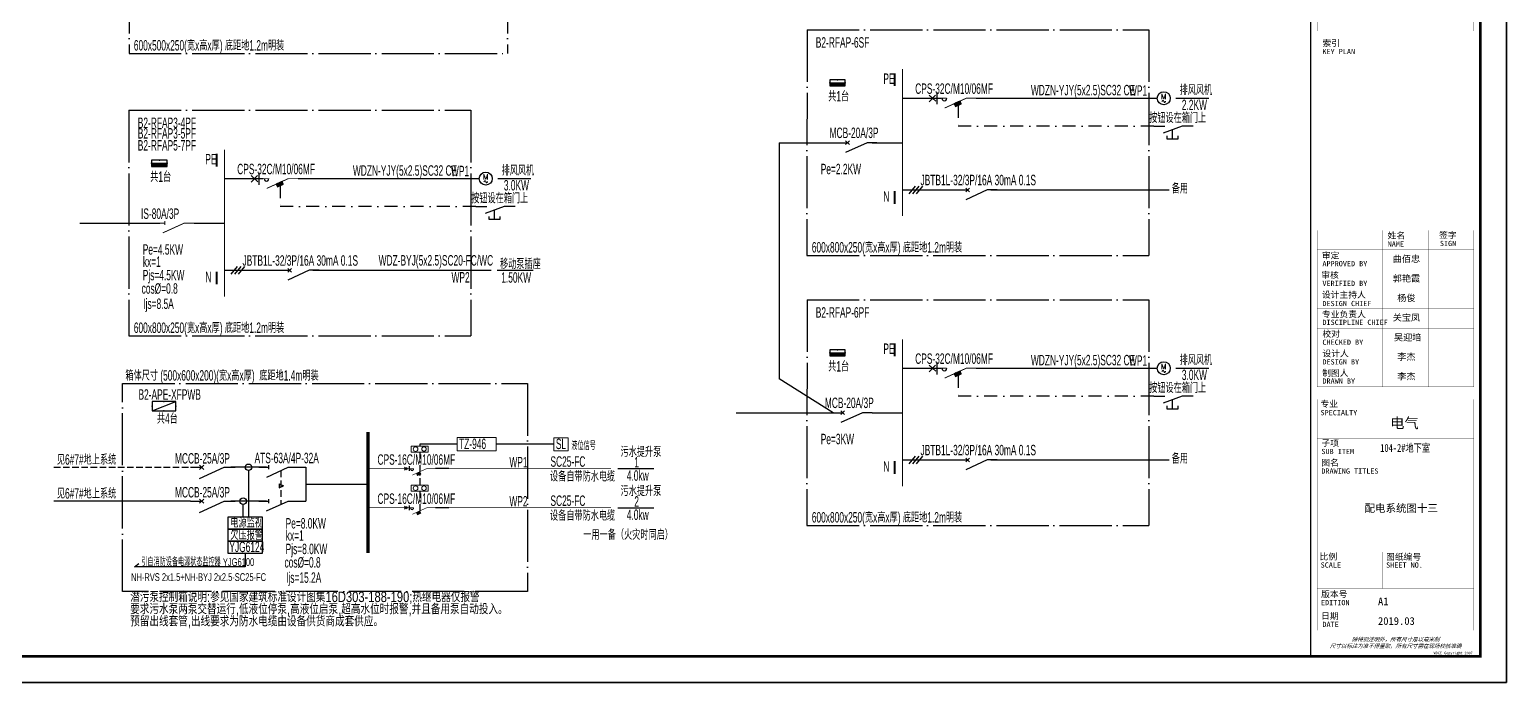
# Model space of a CAD drawing. Extents: x 776418 to 2076422, y -1170708 to 498544.
# Drawn here: x 936368 to 992943, y -942772 to -917755 of the extents above; entities that cross this region are included whole.
import ezdxf
from ezdxf.enums import TextEntityAlignment as Align

# ---------------------------------------------------------------- set-up
doc = ezdxf.new("R2010")
doc.units = 0
doc.header["$LTSCALE"] = 1000
doc.header["$MEASUREMENT"] = 0
for name, pattern in [('CONTINOUS', [0]), ('DASH', [0.35, 0.25, -0.1]), ('DASHDOT', [1, 0.5, -0.25, 0, -0.25]), ('DASHDOT2', [0.5, 0.25, -0.125, 0, -0.125]), ('DOTE', [2.42, 2, -0.2, 0.02, -0.2]), ('HIDDEN', [0.375, 0.25, -0.125])]:
    doc.linetypes.add(name, pattern=pattern)
doc.layers.get('0').update_dxf_attribs({"linetype": 'CONTINUOUS'})
for name, color, linetype in [('D-TEXT', 7, 'CONTINUOUS'), ('DIM-动力', 3, 'CONTINUOUS'), ('DQ', 255, 'CONTINOUS'), ('EL-TEXT', 3, 'CONTINUOUS'), ('ELEMENT', 3, 'CONTINUOUS'), ('EQUIP-动力', 3, 'CONTINUOUS'), ('EQUIP-箱柜', 3, 'CONTINUOUS'), ('SHEET_LINE', 6, 'CONTINUOUS'), ('SHEET_TEXT', 7, 'CONTINUOUS'), ('TEL_TEXT', 3, 'CONTINUOUS'), ('TEL_TITLE', 7, 'CONTINUOUS'), ('WIRE-动力', 2, 'CONTINUOUS'), ('WIRE-母线', 6, 'CONTINUOUS'), ('WIRE-照明', 1, 'CONTINUOUS'), ('WIRE-系统', 4, 'CONTINUOUS'), ('WIRE-通讯', 4, 'CONTINUOUS'), ('字', 7, 'CONTINUOUS')]:
    doc.layers.add(name, color=color, linetype=linetype)
doc.layers.add('层1', color=7, linetype='CONTINUOUS', lineweight=0)
doc.styles.add('_JD', font='ros.shx', dxfattribs={"width": 0.8, "bigfont": 'JD.shx'})
doc.styles.add('_TCH_LABEL', font='COMPLEX', dxfattribs={"bigfont": 'GBCBIG'})
doc.styles.add('_TEL_DIM', font='SIMPLEX', dxfattribs={"width": 0.7, "height": 3.5, "bigfont": 'HZTXT'})
doc.styles.add('DIM_FONT', font='SIMPLEX', dxfattribs={"width": 0.7, "bigfont": 'GBCBIG'})
doc.styles.get("Standard").update_dxf_attribs({"font": 'gbenor.shx', "bigfont": 'gbcbig.shx'})
doc.styles.add('华文细黑', font='STXIHEI.TTF')

# ---------------------------------------------------------------- blocks, each defined once
blk = doc.blocks.new('$element$00000577')
at = {"const_width": 0.0233}
for points in [[(0, 0), (0, -0.25)], [(-0.25, -0.2), (0, -0.75), (0, -1)]]:
    blk.add_lwpolyline(points, dxfattribs=at)
blk.add_arc((-0.008, -0.192), 0.0589, 81.8699, 278.1301)
at = {"flags": 9}
blk.add_attdef('S', (0, 0), '', height=0.00000667, dxfattribs=at)
blk = doc.blocks.new('$element$00000544')
for points in [[(-0.25, -0.333), (-0.324, -0.333), (-0.324, -0.617), (-0.25, -0.617)], [(0, -1), (0, -0.721), (-0.176, -0.235)], [(0, 0), (0, -0.283)], [(-0.324, -0.478), (-0.087, -0.478)]]:
    blk.add_lwpolyline(points)
at = {"flags": 9}
blk.add_attdef('S', (0, 0), '', height=0.00000667, dxfattribs=at)
blk = doc.blocks.new('$equip$00001811')
blk.add_circle((0, 0), 0.5)
for centre, radius, start, end in [((-0.07, -0.27), 0.0768, 17.2272, 184.2164), ((0.07, -0.23), 0.0769, 197.2591, 5.1179)]:
    blk.add_arc(centre, radius, start, end)
at = {"color": 7, "style": '_TEL_DIM'}
blk.add_attdef('$TEXT$', text='', height=0.4, dxfattribs=at).set_placement((0, 0.14), align=Align.MIDDLE_CENTER)
at = {"color": 7, "style": '_TEL_DIM', "flags": 1}
blk.add_attdef('A', text='', height=0.00002, dxfattribs=at).set_placement((0, 0), align=Align.MIDDLE_CENTER)
blk = doc.blocks.new('*X12')
at = {"color": 0}
for p, q in [((-250, 33), (-183, 100)), ((-250, 68), (-218, 100)), ((-247, 0), (-147, 100)), ((-212, 0), (-112, 100)), ((-177, 0), (-77, 100)), ((-141, 0), (-41, 100)), ((-106, 0), (-6, 100)), ((-71, 0), (29, 100)), ((-35, 0), (65, 100)), ((0, 0), (100, 100)), ((35, 0), (135, 100)), ((71, 0), (171, 100)), ((106, 0), (206, 100)), ((141, 0), (241, 100)), ((177, 0), (250, 73)), ((212, 0), (250, 38)), ((247, 0), (250, 3))]:
    blk.add_line(p, q, dxfattribs=at)
blk = doc.blocks.new('$equip$00001414')
for p, q in [((0.75, 0.6), (-0.75, 0.6)), ((-0.75, 0.6), (-0.75, 0)), ((-0.75, 0.3), (0.75, 0.3)), ((-0.75, 0), (0.75, 0)), ((0.75, 0), (0.75, 0.6))]:
    blk.add_line(p, q)
at = {"const_width": 0.3}
blk.add_lwpolyline([(-0.75, 0.15), (0.75, 0.15)], dxfattribs=at)
for p in [(-0.75, 0.3), (0, 0.6), (0, 0), (0.75, 0.3)]:
    blk.add_point(p)
at = {"xscale": 0.00300000000061118, "yscale": 0.00300000000061118, "zscale": 0.00300000000061118}
blk.add_blockref('*X12', (0, 0), dxfattribs=at)
at = {"style": '_TCH_LABEL', "flags": 9}
blk.add_attdef('A', (0, 0), '', height=0.00002, dxfattribs=at)
blk = doc.blocks.new('$element$00000578')
at = {"const_width": 0.0233}
for points in [[(0, 0), (0, -0.25)], [(0, -1), (0, -0.75), (-0.25, -0.2)], [(-0.05, -0.25), (0.05, -0.25)]]:
    blk.add_lwpolyline(points, dxfattribs=at)
at = {"flags": 9}
blk.add_attdef('S', (0, 0), '', height=0.00000667, dxfattribs=at)
blk = doc.blocks.new('$element$00000576')
for points in [[(0, 0), (0, -0.25)], [(0, -1), (0, -0.75), (-0.25, -0.2)], [(-0.047, -0.297), (0.047, -0.203)], [(-0.047, -0.203), (0.047, -0.297)]]:
    blk.add_lwpolyline(points)
at = {"flags": 9}
blk.add_attdef('S', (0, 0), '', height=0.00000667, dxfattribs=at)
blk = doc.blocks.new('A$C00115E70')
at = {"layer": 'WIRE-通讯', "ltscale": 0.001}
blk.add_lwpolyline([(-84100, 59400), (0, 59400), (0, 0), (-84100, 0)], close=True, dxfattribs=at)
blk = doc.blocks.new('WDCE Copyright200X')
at = {"const_width": 0.016}
blk.add_lwpolyline([(-10.6, 1.26, 1), (-11.4, 1.26, 1)], format="xyb", close=True, dxfattribs=at)
at = {"style": '华文细黑'}
for s, p in [('WDCE ', (-11.46, 0.5)), ('     Copyright ', (-3.51, 0.5))]:
    blk.add_text(s, height=1, dxfattribs=at).set_placement(p, align=Align.BOTTOM_RIGHT)
blk.add_text('c', height=0.6, dxfattribs=at).set_placement((-11.04, 1.35), align=Align.MIDDLE_CENTER)
blk.add_attdef('200X', text='', height=1, dxfattribs=at).set_placement((-0.45, 0.5), align=Align.BOTTOM_RIGHT)
blk = doc.blocks.new('A$C51FB5BAD')
at = {"layer": 'SHEET_LINE', "const_width": 50}
blk.add_lwpolyline([(-6500, -57400), (0, -57400), (0, -6150), (-6500, -6150)], close=True, dxfattribs=at)
at = {"layer": 'SHEET_LINE', "const_width": 5}
for points in [[(-6250, -15740), (-6250, -33443)], [(-6250, -33443), (-250, -33443), (-250, -15740)], [(-6250, -33443), (-250, -33443)], [(-6250, -34426), (-250, -34426)], [(-6250, -47074), (-250, -47074), (-250, -41074), (-6250, -41074), (-6250, -47074)], [(-3750, -41074), (-3750, -47074)], [(-2000, -41074), (-2000, -47074)], [(-6250, -41824), (-250, -41824)], [(-6250, -42574), (-250, -42574)], [(-6250, -43324), (-250, -43324)], [(-6250, -44074), (-250, -44074)], [(-6250, -44824), (-250, -44824)], [(-6250, -45574), (-250, -45574)], [(-6250, -46324), (-250, -46324)], [(-6250, -47550), (-250, -47550), (-250, -56400), (-6250, -56400), (-6250, -47550)], [(-6250, -49050), (-250, -49050)], [(-6250, -49800), (-250, -49800)], [(-6250, -53400), (-250, -53400)], [(-3750, -53400), (-3750, -54800)], [(-6250, -54800), (-250, -54800)], [(-6250, -55600), (-250, -55600)]]:
    blk.add_lwpolyline(points, dxfattribs=at)
at = {"layer": 'SHEET_TEXT', "xscale": 100, "yscale": 100, "zscale": 100}
blk.add_blockref('WDCE Copyright200X', (-250, -57400), dxfattribs=at).add_auto_attribs({'200X': '2007'})
at = {"layer": 'SHEET_TEXT', "style": '华文细黑'}
for s, height, p in [('索引', 240, (-6050, -33786)), ('KEY PLAN', 200, (-6050, -34126)), ('姓名', 240, (-3550, -41153)), ('签字', 240, (-1581, -41143)), ('NAME', 200, (-3550, -41504)), ('SIGN', 200, (-1550, -41480)), ('审定', 240, (-6073, -41919)), ('APPROVED BY', 200, (-6050, -42256)), ('审核', 240, (-6095, -42671)), ('设计主持人', 240, (-6068, -43424)), ('VERIFIED BY', 200, (-6050, -43009)), ('DESIGN CHIEF', 200, (-6050, -43781)), ('专业负责人', 240, (-6067, -44174)), ('DISCIPLINE CHIEF', 200, (-6050, -44502)), ('校对', 240, (-6050, -44924)), ('CHECKED BY', 200, (-6050, -45263)), ('设计人', 240, (-6050, -45674)), ('制图人', 240, (-6061, -46424)), ('DESIGN BY', 200, (-6050, -46017)), ('DRAWN BY', 200, (-6050, -46750)), ('SPECIALTY', 200, (-6123, -47962)), ('专业', 240, (-6123, -47607)), ('子项', 240, (-6088, -49108)), ('SUB ITEM', 200, (-6088, -49450)), ('DRAWING TITLES', 200, (-6091, -50200)), ('图名', 240, (-6091, -49859)), ('比例', 240, (-6156, -53458)), ('图纸编号', 240, (-3610, -53468)), ('SCALE', 200, (-6119, -53800)), ('SHEET NO.', 200, (-3610, -53800)), ('版本号', 240, (-6100, -54897)), ('EDITION', 200, (-6106, -55239)), ('日期', 240, (-6100, -55732)), ('DATE', 200, (-6050, -56074))]:
    blk.add_text(s, height=height, dxfattribs=at).set_placement(p, align=Align.TOP_LEFT)
at = {"layer": 'SHEET_TEXT', "style": '华文细黑', "oblique": 20}
for s, p in [('尺寸以标注为准不得量取，所有尺寸需在现场校核准确', (-3250, -57000)), ('除特别注明外，所有尺寸是以毫米制', (-3250, -56750))]:
    blk.add_text(s, height=150, dxfattribs=at).set_placement(p, align=Align.MIDDLE_CENTER)
at = {"layer": '字', "style": '华文细黑'}
for s, p in [('A1', (-3921, -55441)), ('2019.03', (-3921, -56193))]:
    blk.add_text(s, height=296.2, dxfattribs=at).set_placement(p)
at = {"layer": '字', "insert": (-2908, -48482), "char_height": 400, "width": 78154.16, "attachment_point": 5, "style": '华文细黑'}
blk.add_mtext('电气', dxfattribs=at)
blk = doc.blocks.new('$element$00000596')
at = {"const_width": 0.0233}
for points in [[(0, 0), (0, -0.25)], [(-0.25, -0.2), (0, -0.75), (0, -1)]]:
    blk.add_lwpolyline(points, dxfattribs=at)
blk.add_arc((-0.008, -0.192), 0.0589, 81.8699, 278.1301)
at = {"flags": 9}
blk.add_attdef('S', (0, 0), '', height=0.00000667, dxfattribs=at)
blk = doc.blocks.new('KBO')
at = {"lineweight": 30}
for p, q in [((-1003, -47), (-1097, 47)), ((-1097, -47), (-1003, 47))]:
    blk.add_line(p, q, dxfattribs=at)
at = {"color": 2, "lineweight": 25}
blk.add_line((-921, 91), (-921, -91), dxfattribs=at)
at = {"color": 2}
for p, q in [((-644, -187), (-514, -129)), ((-641, -193), (-511, -135)), ((-638, -199), (-509, -141)), ((-636, -205), (-506, -147)), ((-633, -211), (-503, -153)), ((-630, -217), (-501, -159)), ((-628, -222), (-498, -165)), ((-625, -228), (-495, -171)), ((-623, -234), (-493, -177)), ((-620, -240), (-490, -182)), ((-617, -246), (-487, -188)), ((-615, -252), (-485, -194)), ((-612, -258), (-482, -200)), ((-609, -264), (-480, -206))]:
    blk.add_line(p, q, dxfattribs=at)
blk.add_lwpolyline([(-645, -183), (-515, -125), (-478, -210), (-608, -268)], close=True)
at = {"layer": 'ELEMENT', "xscale": 999.9899999999907, "yscale": 999.9899999999907, "zscale": 999.9899999999907, "rotation": 90}
blk.add_blockref('$element$00000596', (-1000, 0), dxfattribs=at)
blk = doc.blocks.new('M_M8')
for p, q in [((-0.25, -0.2), (0, -0.75)), ((0.05, -0.25), (-0.05, -0.25))]:
    blk.add_line(p, q)
for points in [[(0, 0), (0, -0.25)], [(0, -0.75), (0, -1)]]:
    blk.add_lwpolyline(points)
at = {"style": 'DIM_FONT', "width": 0.8, "flags": 9}
blk.add_attdef('S', (0.25, -0.5), '', height=0.2, dxfattribs=at)
blk = doc.blocks.new('M_M7')
for p, q in [((-0.25, -0.2), (0, -0.75)), ((-0.047, -0.297), (0.047, -0.203)), ((-0.047, -0.203), (0.047, -0.297))]:
    blk.add_line(p, q)
for points in [[(0, 0), (0, -0.25)], [(0, -0.75), (0, -1)]]:
    blk.add_lwpolyline(points)
at = {"width": 0.8, "flags": 9}
blk.add_attdef('S', (0.25, -0.5), '', height=0.2, dxfattribs=at)
blk = doc.blocks.new('$equip$00001416')
for p, q in [((0.75, 0.6), (-0.75, 0.6)), ((-0.75, 0), (0.75, 0.6)), ((-0.75, 0.6), (-0.75, 0)), ((-0.75, 0), (0.75, 0)), ((0.75, 0), (0.75, 0.6))]:
    blk.add_line(p, q)
for p in [(-0.75, 0.3), (0, 0.6), (0, 0), (0.75, 0.3)]:
    blk.add_point(p)
at = {"style": '_TCH_LABEL', "flags": 9}
blk.add_attdef('A', (0, 0), '', height=0.00002, dxfattribs=at)

msp = doc.modelspace()

# ---------------------------------------------------------------- hatches: boundary and pattern name
h = msp.add_hatch()
h.set_pattern_fill('ANSI31', color=256, scale=10, style=0)
h.set_pattern_definition([(45, (771041.4784, -951178.1219), (-0.707106781, 0.707106781), [])])
h.paths.add_polyline_path([(972059, -920598), (972012, -920495), (971785, -920598), (971832, -920702)])
h = msp.add_hatch()
h.set_pattern_fill('ANSI31', color=256, scale=10, style=0)
h.set_pattern_definition([(45, (745070.1218, -954259.5495), (-0.707106781, 0.707106781), [])])
h.paths.add_polyline_path([(946088, -923680), (946041, -923577), (945814, -923680), (945861, -923783)])
h = msp.add_hatch()
h.set_pattern_fill('ANSI31', color=256, scale=10, style=0)
h.set_pattern_definition([(45, (771041.4784, -961523.5241), (-0.707106781, 0.707106781), [])])
h.paths.add_polyline_path([(972059, -930944), (972012, -930841), (971785, -930944), (971832, -931047)])

# ---------------------------------------------------------------- linework, layer by layer
at = {"linetype": 'DOTE'}
for p, q in [((940180, -908644), (940179, -918676)), ((954672, -908644), (954671, -918676)), ((966150, -917765), (966149, -926414)), ((966150, -917765), (979242, -917765)), ((979242, -917765), (979240, -926414)), ((940179, -918676), (954671, -918676)), ((940178, -920846), (940177, -929496)), ((940178, -920846), (953270, -920846)), ((953270, -920846), (953269, -929496)), ((966148, -926414, 0), (979240, -926414, 0)), ((966150, -928110), (966149, -936760)), ((966150, -928110), (979242, -928110)), ((979242, -928110), (979240, -936760)), ((940177, -929496, 0), (953269, -929496, 0)), ((939931, -931316), (955442, -931316)), ((939931, -939291), (939931, -931316)), ((955442, -931316), (955442, -939291)), ((966148, -936760, 0), (979240, -936760, 0)), ((955442, -939291), (939931, -939291))]:
    msp.add_line(p, q, dxfattribs=at)
for p, q in [((971067, -920268), (970825, -920526)), ((970826, -920272), (971091, -920505)), ((945096, -923350), (944854, -923607)), ((944854, -923353), (945119, -923587)), ((971067, -930614), (970825, -930871)), ((970826, -930617), (971091, -930851))]:
    msp.add_line(p, q)
at = {"linetype": 'DASHDOT'}
for p, q in [((971945, -920639, 0), (971945, -921458, 0)), ((979436, -921458, 0), (971945, -921458, 0)), ((945974, -923721, 0), (945974, -924539, 0)), ((953465, -924539, 0), (945974, -924539, 0)), ((971945, -930985, 0), (971945, -931803, 0)), ((979436, -931803, 0), (971945, -931803, 0))]:
    msp.add_line(p, q, dxfattribs=at)
at = {"color": 1, "lineweight": 25}
for p, q in [((952428, -934578), (951924, -934578)), ((952428, -936078), (951924, -936078))]:
    msp.add_line(p, q, dxfattribs=at)
at = {"linetype": 'Continuous', "const_width": 72.9}
for points in [[(969506, -919428), (969506, -919925)], [(943535, -922510), (943535, -923007)], [(969506, -923946), (969506, -924442)], [(943535, -927027), (943535, -927524)], [(969506, -929774), (969506, -930271)], [(969506, -934291), (969506, -934788)]]:
    msp.add_lwpolyline(points, dxfattribs=at)
for points in [[(971832, -920702), (972059, -920598), (972012, -920495), (971785, -920598)], [(945861, -923783), (946088, -923680), (946041, -923577), (945814, -923680)], [(971832, -931047), (972059, -930944), (972012, -930841), (971785, -930944)]]:
    msp.add_lwpolyline(points, close=True)
at = {"lineweight": 0}
msp.add_lwpolyline([(956455, -933393), (957007, -933393), (957007, -933900), (956455, -933900)], close=True, dxfattribs=at)
at = {"layer": 'D-TEXT'}
for p, q in [((980282, -920387), (981537, -920387)), ((954310, -923468), (955565, -923468)), ((980282, -930732), (981537, -930732)), ((958903, -934578), (960281, -934578)), ((958903, -936078), (960281, -936078))]:
    msp.add_line(p, q, dxfattribs=at)
at = {"layer": 'DIM-动力', "ltscale": 0.001}
msp.add_lwpolyline([(908843, -942772), (992943, -942772), (992943, -883372), (908843, -883372)], close=True, dxfattribs=at)
at = {"layer": 'DQ'}
for p, q in [((944754, -934651), (944754, -936429)), ((944551, -936429), (944551, -935950)), ((944628, -937832), (944628, -938346)), ((940391, -938346), (940555, -938212)), ((944628, -938346), (940391, -938346))]:
    msp.add_line(p, q, dxfattribs=at)
for points in [[(943978, -936429), (945278, -936429), (945278, -936897), (943978, -936897)], [(943978, -936897), (945278, -936897), (945278, -937364), (943978, -937364)], [(943978, -937364), (945278, -937364), (945278, -937832), (943978, -937832)]]:
    msp.add_lwpolyline(points, close=True, dxfattribs=at)
for centre in [(944759, -934527), (944551, -935826)]:
    msp.add_circle(centre, 124, dxfattribs=at)
at = {"layer": 'TEL_TEXT'}
msp.add_line((954285, -926974), (955663, -926974), dxfattribs=at)
at = {"layer": 'TEL_TITLE'}
msp.add_lwpolyline([(908843, -942772), (992943, -942772), (992943, -883372), (908843, -883372)], close=True, dxfattribs=at)
at = {"layer": 'TEL_TITLE', "const_width": 100}
msp.add_lwpolyline([(911343, -941772), (991943, -941772), (991943, -884372), (911343, -884372)], close=True, dxfattribs=at)
at = {"layer": 'WIRE-动力'}
for p, q in [((970296, -923753), (970048, -924046)), ((970436, -923753), (970188, -924046)), ((970576, -923753), (970328, -924046)), ((944325, -926834), (944077, -927128)), ((944465, -926834), (944217, -927128)), ((944605, -926834), (944357, -927128)), ((970296, -934098), (970048, -934392)), ((970436, -934098), (970188, -934392)), ((970576, -934098), (970328, -934392))]:
    msp.add_line(p, q, dxfattribs=at)
at = {"layer": 'WIRE-母线', "const_width": 133}
msp.add_lwpolyline([(949332, -933178), (949332, -937806)], dxfattribs=at)
at = {"layer": 'WIRE-照明', "linetype": 'Continuous'}
for p, q in [((969803, -920387), (971295, -920387)), ((971126, -920162), (971126, -920621)), ((965085, -922090), (965085, -931137)), ((945155, -923243), (945155, -923702)), ((943832, -923468), (945324, -923468)), ((969803, -923899), (971295, -923899)), ((943832, -926981), (945324, -926981)), ((971126, -930507), (971126, -930966)), ((967146, -932435), (965085, -931137)), ((969803, -930732), (971295, -930732)), ((969803, -934245), (971295, -934245))]:
    msp.add_line(p, q, dxfattribs=at)
at = {"layer": 'WIRE-照明'}
for p, q in [((972626, -920387), (979565, -920387)), ((965085, -922090), (967333, -922090)), ((968646, -922090), (969803, -922090)), ((946655, -923468), (953594, -923468)), ((969803, -923899), (971928, -923899)), ((973197, -923899), (980018, -923899)), ((938292, -925171), (941362, -925171)), ((942674, -925171), (943831, -925171)), ((943832, -926981), (945957, -926981)), ((947225, -926981), (954046, -926981)), ((972626, -930732), (979565, -930732)), ((963432, -932435), (967333, -932435)), ((968646, -932435), (969803, -932435)), ((945443, -934527), (944076, -934527)), ((946652, -934527), (946947, -934527)), ((946947, -934527), (946947, -935826)), ((969803, -934245), (971928, -934245)), ((973197, -934245), (980018, -934245)), ((945932, -935163), (945932, -935310)), ((945932, -935163), (946092, -935237)), ((946947, -935177), (949332, -935177)), ((945932, -935310), (946092, -935237)), ((942532, -935826), (937305, -935826)), ((945447, -935826), (944080, -935826)), ((946646, -935826), (946947, -935826))]:
    msp.add_line(p, q, dxfattribs=at)
at = {"layer": 'WIRE-照明', "linetype": 'DASH'}
msp.add_line((937305, -934527), (942532, -934527), dxfattribs=at)
at = {"layer": 'WIRE-照明', "linetype": 'HIDDEN'}
msp.add_line((945994, -934656), (945994, -935955), dxfattribs=at)
at = {"layer": 'WIRE-照明', "const_width": 36}
for points in [[(969803, -919273), (969803, -924906)], [(943832, -922355), (943832, -927987)], [(969803, -929619), (969803, -935251)]]:
    msp.add_lwpolyline(points, dxfattribs=at)
at = {"layer": 'WIRE-系统', "const_width": 23.3}
for points in [[(949332, -934578), (950832, -934578)], [(951832, -934578), (955442, -934578)], [(955442, -934578), (958638, -934578)], [(949332, -936078), (950832, -936078)], [(951832, -936078), (955442, -936078)], [(955442, -936078), (958638, -936078)]]:
    msp.add_lwpolyline(points, dxfattribs=at)
at = {"layer": '层1', "color": 4, "linetype": 'DASHDOT2', "lineweight": -3}
for p, q in [((951318, -933944), (951316, -935213)), ((951318, -933645), (951318, -933713)), ((951318, -935444), (951317, -936203))]:
    msp.add_line(p, q, dxfattribs=at)
at = {"layer": '层1', "color": 4, "linetype": 'DASHDOT2', "lineweight": -3, "ltscale": 500}
for p, q in [((952748, -933645), (951318, -933645)), ((956455, -933646), (954239, -933646))]:
    msp.add_line(p, q, dxfattribs=at)
at = {"layer": '层1', "color": 6, "lineweight": 15}
msp.add_lwpolyline([(952748, -933392), (954239, -933392), (954239, -933898), (952748, -933898)], close=True, dxfattribs=at)
at = {"layer": '层1', "color": 2, "linetype": 'Continuous', "lineweight": 15}
for points in [[(950993, -933944), (951643, -933944), (951643, -933713), (950993, -933713)], [(950993, -935444), (951643, -935444), (951643, -935213), (950993, -935213)]]:
    msp.add_lwpolyline(points, close=True, dxfattribs=at)
for centre in [(951156, -933829), (951479, -933827), (951156, -935329), (951479, -935327)]:
    msp.add_circle(centre, 87.9, dxfattribs=at)

# ---------------------------------------------------------------- block references
msp.add_blockref('A$C51FB5BAD', (991943, -884372))
at = {"layer": 'DQ', "xscale": 1500, "yscale": 1500, "zscale": 1500, "rotation": 90}
for p in [(945152, -934527), (945146, -935826)]:
    msp.add_blockref('M_M8', p, dxfattribs=at)
at = {"layer": 'ELEMENT'}
for name, p, xscale, yscale, zscale, rotation in [('$element$00000577', (971126, -920387), 1500, 1500, 1500, 90), ('$element$00000576', (967326, -922090), 1500, 1500, 1500, 90), ('$element$00000577', (945155, -923468), 1500, 1500, 1500, 90), ('$element$00000576', (971928, -923899), 1500, 1500, 1500, 90), ('$element$00000578', (941174, -925171), 1500, 1500, 1500, 89.99998106746375), ('$element$00000576', (945957, -926981), 1500, 1500, 1500, 90), ('$element$00000577', (971126, -930732), 1500, 1500, 1500, 90), ('$element$00000576', (967146, -932435), 1500, 1500, 1500, 90), ('M_M7', (942532, -934527), 1714.285714285681, 1714.285714285681, 1714.285714285681, 90), ('$element$00000576', (971928, -934245), 1500, 1500, 1500, 90), ('M_M7', (942532, -935826), 1714.285714285681, 1714.285714285681, 1714.285714285681, 90)]:
    msp.add_blockref(name, p, dxfattribs=dict(at, xscale=xscale, yscale=yscale, zscale=zscale, rotation=rotation))
at = {"layer": 'EQUIP-动力', "xscale": 500, "yscale": 500, "zscale": 500}
for p in [(979815, -920387), (953844, -923468), (979815, -930732)]:
    msp.add_blockref('$equip$00001811', p, dxfattribs=at).add_auto_attribs({'$TEXT$': 'M'})
at = {"layer": 'EQUIP-箱柜', "xscale": 400, "yscale": 400, "zscale": 400}
for p in [(967318, -919918), (941346, -923000), (967318, -930263)]:
    msp.add_blockref('$equip$00001414', p, dxfattribs=at)
at = {"layer": 'EQUIP-箱柜', "ltscale": 0.001, "xscale": 600, "yscale": 600, "zscale": 600}
msp.add_blockref('$equip$00001416', (941516, -932364), dxfattribs=at)
at = {"layer": 'WIRE-系统', "xscale": 1500, "yscale": 1500, "zscale": 1500, "rotation": 90}
for p in [(979436, -921458, 0), (953465, -924539, 0), (979436, -931803, 0)]:
    msp.add_blockref('$element$00000544', p, dxfattribs=at)
at = {"layer": 'WIRE-通讯', "ltscale": 0.001}
msp.add_blockref('A$C00115E70', (992943, -942772), dxfattribs=at)
at = {"layer": '层1', "color": 4, "lineweight": -3}
for p in [(951832, -934578), (951832, -936078)]:
    msp.add_blockref('KBO', p, dxfattribs=at)

# ---------------------------------------------------------------- texts
at = {"layer": 'D-TEXT', "style": '_JD', "width": 0.6}
for s, height, p in [('600x500x250(宽x高x厚) 底距地1.2m明装', 400, (940364, -918560)), ('B2-RFAP-6SF', 400, (966486, -918449)), ('PE', 400, (969075, -919838)), ('CPS-32C/M10/06MF', 400, (970294, -920219)), ('WDZN-YJY(5x2.5)SC32 CE', 400, (974726, -920276)), ('WP1', 400, (978482, -920293)), ('排风风机', 400, (980422, -920270)), ('共1台', 400, (966962, -920512)), ('2.2KW', 400, (980508, -920840, -124)), ('按钮设在箱门上', 400, (979258, -921334, 0)), ('B2-RFAP3-4PF', 400, (940515, -921530)), ('B2-RFAP3-5PF', 400, (940515, -921933)), ('MCB-20A/3P', 400, (967015, -921913)), ('B2-RFAP5-7PF', 400, (940515, -922391)), ('PE', 400, (943103, -922920)), ('共1台', 400, (940990, -923594)), ('CPS-32C/M10/06MF', 400, (944323, -923300)), ('WDZN-YJY(5x2.5)SC32 CE', 400, (948755, -923357)), ('WP1', 400, (952511, -923375)), ('排风风机', 400, (954450, -923351)), ('Pe=2.2KW', 400, (966676, -923300)), ('3.0KW', 400, (954537, -923922, -124)), ('JBTB1L-32/3P/16A 30mA 0.1S', 400, (970498, -923722)), ('备用', 400, (980122, -924039)), ('按钮设在箱门上', 400, (953287, -924415, 0)), ('N', 400, (969075, -924355)), ('IS-80A/3P', 400, (940639, -925010)), ('Pe=4.5KW', 400, (940705, -926381)), ('600x800x250(宽x高x厚) 底距地1.2m明装', 400, (966334, -926299, 0)), ('kx=1', 400, (940711, -926850)), ('JBTB1L-32/3P/16A 30mA 0.1S', 400, (944527, -926804)), ('WDZ-BYJ(5x2.5)SC20-FC/WC', 400, (949740, -926798)), ('移动泵插座', 400, (954393, -926931)), ('Pjs=4.5KW', 400, (940705, -927363)), ('N', 400, (943103, -927437)), ('WP2', 400, (952532, -927448)), ('1.50KW', 400, (954438, -927456)), ('cos%%C=0.8', 400, (940663, -927877)), ('Ijs=8.5A', 400, (940725, -928462)), ('B2-RFAP-6PF', 400, (966486, -928794)), ('600x800x250(宽x高x厚) 底距地1.2m明装', 400, (940363, -929380, 0)), ('PE', 400, (969075, -930184)), ('共1台', 400, (966962, -930858)), ('CPS-32C/M10/06MF', 400, (970294, -930564)), ('WDZN-YJY(5x2.5)SC32 CE', 400, (974726, -930621)), ('WP1', 400, (978482, -930639)), ('排风风机', 400, (980422, -930615)), ('箱体尺寸 (500x600x200)(宽x高x厚)  底距地1.4m明装', 400, (940041, -931207)), ('3.0KW', 400, (980508, -931186, -124)), ('B2-APE-XFPWB', 400, (940542, -931938)), ('按钮设在箱门上', 400, (979258, -931679, 0)), ('MCB-20A/3P', 400, (966834, -932258)), ('共4台', 400, (941245, -932860)), ('TZ-946', 400, (952822, -933828)), ('SL', 400, (956529, -933829)), ('Pe=3KW', 400, (966676, -933645)), ('见6#7#地上系统', 400, (937416, -934429)), ('MCCB-25A/3P', 400, (941939, -934385)), ('ATS-63A/4P-32A', 400, (944989, -934371, -2980)), ('CPS-16C/M10/06MF', 400, (949697, -934430)), ('液位信号', 300, (957121, -933860)), ('污水提升泵', 400, (959008, -934132)), ('JBTB1L-32/3P/16A 30mA 0.1S', 400, (970498, -934068)), ('备用', 400, (980122, -934385)), ('WP1', 400, (954750, -934529)), ('SC25-FC', 400, (956323, -934507)), ('1', 400, (959534, -934535)), ('N', 400, (969075, -934701)), ('设备自带防水电缆', 400, (956304, -935073)), ('4.0kw', 400, (959247, -935045)), ('见6#7#地上系统', 400, (937416, -935728)), ('MCCB-25A/3P', 400, (941939, -935684)), ('CPS-16C/M10/06MF', 400, (949697, -935930)), ('WP2', 400, (954750, -936029)), ('SC25-FC', 400, (956323, -936007)), ('污水提升泵', 400, (959008, -935632)), ('2', 400, (959534, -936035)), ('设备自带防水电缆', 400, (956304, -936573)), ('4.0kw', 400, (959247, -936545)), ('600x800x250(宽x高x厚) 底距地1.2m明装', 400, (966334, -936644, 0)), ('欠压报警', 400, (944060, -937309, 37)), ('电源监视', 400, (944060, -936841, 37)), ('Pe=8.0KW', 400, (946178, -936874)), ('一用一备（火灾时同启）', 400, (957581, -937307)), ('YJG6124', 400, (944024, -937777, 37)), ('Pjs=8.0KW', 400, (946178, -937856)), ('kx=1', 400, (946184, -937343)), ('引自消防设备电源状态监控器 YJG6100 ', 300, (940653, -938310)), ('cos%%C=0.8', 400, (946136, -938370)), ('Ijs=15.2A', 400, (946198, -938954)), ('NH-RVS 2x1.5+NH-BYJ 2x2.5-SC25-FC ', 300, (940256, -938885))]:
    msp.add_text(s, height=height, rotation=360, dxfattribs=at).set_placement(p)
at = {"layer": 'D-TEXT', "insert": (940224, -939291), "char_height": 400, "width": 13924.82, "attachment_point": 1, "line_spacing_factor": 0.7, "style": '_JD'}
msp.add_mtext('潜污泵控制箱说明:参见国家建筑标准设计图集16D303-188-190;热继电器仅报警\\P要求污水泵两泵交替运行,低液位停泵,高液位启泵,超高水位时报警,并且备用泵自动投入。\\P预留出线套管,出线要求为防水电缆由设备供货商成套供应。', dxfattribs=at)
at = {"layer": 'EL-TEXT', "style": '华文细黑'}
msp.add_text('配电系统图十三', height=294, dxfattribs=at).set_placement((987510, -936243))
at = {"layer": 'SHEET_TEXT', "style": '华文细黑'}
msp.add_text('吴迎培', height=250, dxfattribs=at).set_placement((988635, -929425), align=Align.TOP_LEFT)
for tag, p in [('曲佰忠', (989111, -926417)), ('郭艳霞', (989111, -927167)), ('杨俊', (989111, -927917)), ('关宝凤', (989111, -928667)), ('李杰', (989111, -930167)), ('李杰', (989111, -930917))]:
    msp.add_attdef(tag, text='', height=250, dxfattribs=at).set_placement(p, align=Align.TOP_CENTER)
at = {"layer": '字', "style": '华文细黑', "width": 0.75}
msp.add_text('104-2#地下室', height=300, dxfattribs=at).set_placement((988109, -933936))

doc.saveas('drawing.dxf')
